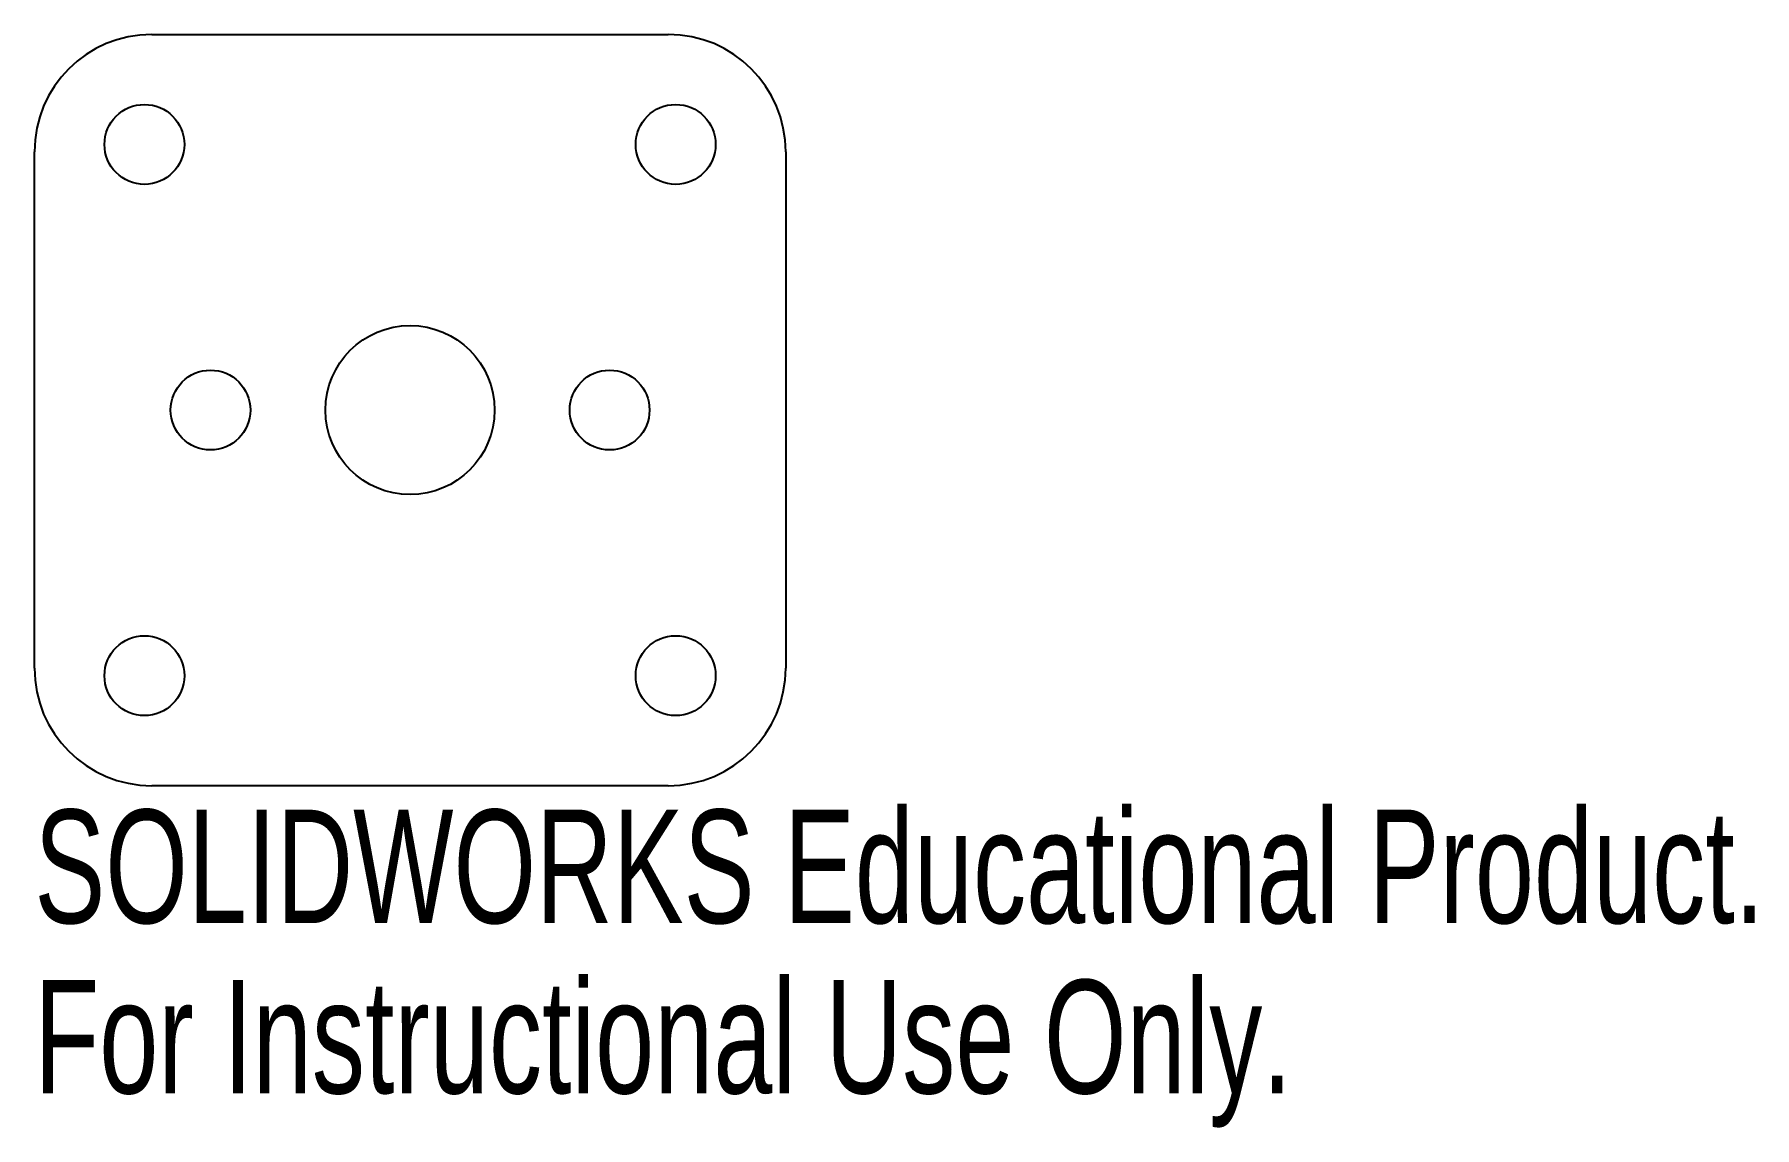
# Model space of a CAD drawing. Header units: millimetres. Extents: x -16 to 57.3, y -30.6 to 16.
import ezdxf

# ---------------------------------------------------------------- set-up
doc = ezdxf.new("R2010")
doc.units = ezdxf.units.MM
doc.styles.add('SLDTEXTSTYLE0', font='TXT', dxfattribs={"width": 0.7})

msp = doc.modelspace()

# ---------------------------------------------------------------- linework, layer by layer
at = {"color": 7, "linetype": 'Continuous', "lineweight": 25}
for p, q in [((-11, 16), (11, 16)), ((-16, -11), (-16, 11)), ((16, 11), (16, -11)), ((11, -16), (-11, -16))]:
    msp.add_line(p, q, dxfattribs=at)
for centre, radius in [((-11.314, 11.314), 1.7), ((11.314, 11.314), 1.7), ((0, 0), 3.6), ((-8.5, 0), 1.7), ((8.5, 0), 1.7), ((-11.314, -11.314), 1.7), ((11.314, -11.314), 1.7)]:
    msp.add_circle(centre, radius, dxfattribs=at)
for centre, start, end in [((-11, 11), 90, 180), ((11, 11), 0, 90), ((-11, -11), 180, 270), ((11, -11), 270, 0)]:
    msp.add_arc(centre, 5, start, end, dxfattribs=at)

# ---------------------------------------------------------------- texts
at = {"color": 7, "linetype": 'Continuous', "char_height": 4.83362, "attachment_point": 1, "style": 'SLDTEXTSTYLE0'}
for s, insert in [('SOLIDWORKS Educational Product.', (-16, -17.02)), ('For Instructional Use Only.', (-16, -24.27))]:
    msp.add_mtext(s, dxfattribs=dict(at, insert=insert))

doc.saveas('drawing.dxf')
